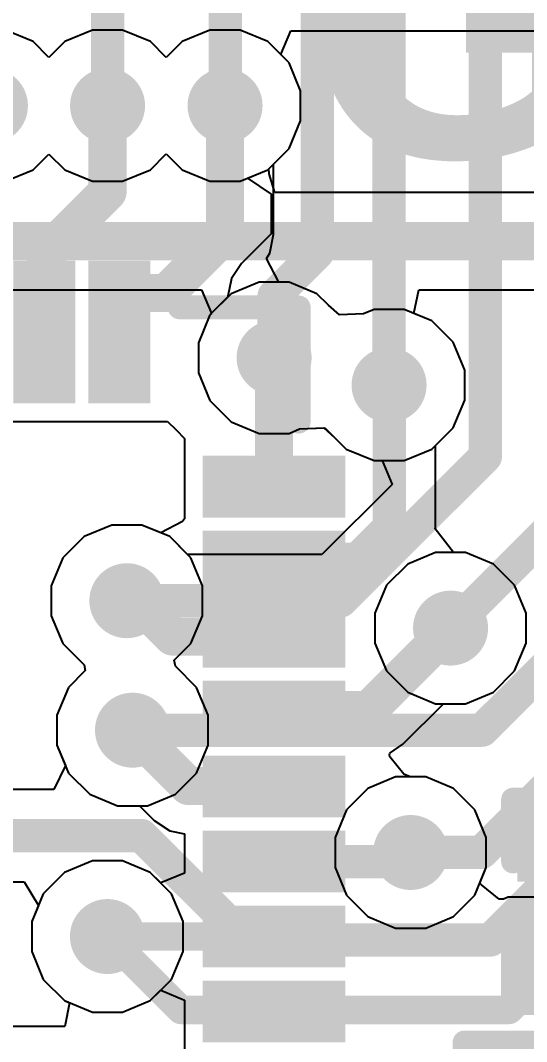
# Model space of a CAD drawing. Header units: inches. Extents: x 0 to 5429, y 0 to 5429.
# Drawn here: x 14.54 to 17.24, y 15.56 to 21.01 of the extents above; entities that cross this region are included whole.
import ezdxf

# ---------------------------------------------------------------- set-up
doc = ezdxf.new("R2010")
doc.units = ezdxf.units.IN
for name, color, linetype in [('Bottom Layer', 5, 'Continuous'), ('Ground', 16, 'Continuous'), ('Power', 76, 'Continuous'), ('Top Layer', 1, 'Continuous'), ('Top Overlay', 2, 'Continuous'), ('Top Paste', 8, 'Continuous'), ('Top Solder', 216, 'Continuous'), ('Via Holes', 16, 'Continuous')]:
    doc.layers.add(name, color=color, linetype=linetype)
doc.styles.add('Arial_Bold', font='', dxfattribs={"height": 0.2})
doc.styles.get('Arial_Bold').set_extended_font_data('Arial', bold=True)

# ---------------------------------------------------------------- blocks, each defined once
blk = doc.blocks.new('56_QFN__7_7__25')
at = {"layer": 'Top Layer'}
for points in [[(-3.75, 0.31), (-3.1, 0.31), (-3.1, 0.09), (-3.75, 0.09)], [(-3.75, -0.09), (-3.1, -0.09), (-3.1, -0.31), (-3.75, -0.31)], [(-3.75, -0.49), (-3.1, -0.49), (-3.1, -0.71), (-3.75, -0.71)], [(-3.75, -0.89), (-3.1, -0.89), (-3.1, -1.11), (-3.75, -1.11)], [(-3.75, -1.29), (-3.1, -1.29), (-3.1, -1.51), (-3.75, -1.51)], [(-3.75, -1.69), (-3.1, -1.69), (-3.1, -1.91), (-3.75, -1.91)], [(-3.75, -2.09), (-3.1, -2.09), (-3.1, -2.31), (-3.75, -2.31)], [(-3.75, -2.49), (-3.1, -2.49), (-3.1, -2.71), (-3.75, -2.71)], [(-2.49, -3.1), (-2.49, -3.75), (-2.71, -3.75), (-2.71, -3.1)], [(-2.09, -3.1), (-2.09, -3.75), (-2.31, -3.75), (-2.31, -3.1)]]:
    blk.add_hatch(color=1, dxfattribs=at).paths.add_polyline_path(points)
at = {"layer": 'Top Paste'}
for points in [[(-3.75, 0.31), (-3.1, 0.31), (-3.1, 0.09), (-3.75, 0.09)], [(-3.75, -0.09), (-3.1, -0.09), (-3.1, -0.31), (-3.75, -0.31)], [(-3.75, -0.49), (-3.1, -0.49), (-3.1, -0.71), (-3.75, -0.71)], [(-3.75, -0.89), (-3.1, -0.89), (-3.1, -1.11), (-3.75, -1.11)], [(-3.75, -1.29), (-3.1, -1.29), (-3.1, -1.51), (-3.75, -1.51)], [(-3.75, -1.69), (-3.1, -1.69), (-3.1, -1.91), (-3.75, -1.91)], [(-3.75, -2.09), (-3.1, -2.09), (-3.1, -2.31), (-3.75, -2.31)], [(-3.75, -2.49), (-3.1, -2.49), (-3.1, -2.71), (-3.75, -2.71)], [(-2.49, -3.1), (-2.49, -3.75), (-2.71, -3.75), (-2.71, -3.1)], [(-2.09, -3.1), (-2.09, -3.75), (-2.31, -3.75), (-2.31, -3.1)]]:
    blk.add_hatch(color=8, dxfattribs=at).paths.add_polyline_path(points)
at = {"layer": 'Top Solder'}
for points in [[(-3.805, 0.365), (-3.045, 0.365), (-3.045, 0.035), (-3.805, 0.035)], [(-3.805, -0.035), (-3.045, -0.035), (-3.045, -0.365), (-3.805, -0.365)], [(-3.805, -0.435), (-3.045, -0.435), (-3.045, -0.765), (-3.805, -0.765)], [(-3.805, -0.835), (-3.045, -0.835), (-3.045, -1.165), (-3.805, -1.165)], [(-3.805, -1.235), (-3.045, -1.235), (-3.045, -1.565), (-3.805, -1.565)], [(-3.805, -1.635), (-3.045, -1.635), (-3.045, -1.965), (-3.805, -1.965)], [(-3.805, -2.035), (-3.045, -2.035), (-3.045, -2.365), (-3.805, -2.365)], [(-3.805, -2.435), (-3.045, -2.435), (-3.045, -2.765), (-3.805, -2.765)], [(-2.435, -3.045), (-2.435, -3.805), (-2.765, -3.805), (-2.765, -3.045)], [(-2.035, -3.045), (-2.035, -3.805), (-2.365, -3.805), (-2.365, -3.045)]]:
    blk.add_hatch(color=216, dxfattribs=at).paths.add_polyline_path(points)
at = {"layer": 'Top Overlay', "const_width": 0.127}
for points in [[(-3.556, -2.9464), (-3.556, -3.556)], [(-2.921, -3.556), (-3.556, -3.556)]]:
    blk.add_lwpolyline(points, dxfattribs=at)
at = {"layer": 'Top Overlay', "const_width": 0.0635}
for points in [[(-3.5877, -2.9464, 1), (-3.5242, -2.9464, 1)], [(-3.5877, -3.556, 1), (-3.5242, -3.556, 1)], [(-3.5877, -3.556, 1), (-3.5242, -3.556, 1)], [(-2.9527, -3.556, 1), (-2.8893, -3.556, 1)]]:
    blk.add_lwpolyline(points, format="xyb", close=True, dxfattribs=at)
blk = doc.blocks.new('R___0201_40')
at = {"layer": 'Top Layer'}
for points in [[(-0.41, 0.185), (-0.14, 0.185), (-0.14, -0.185), (-0.41, -0.185)], [(0.14, 0.185), (0.41, 0.185), (0.41, -0.185), (0.14, -0.185)]]:
    blk.add_hatch(color=1, dxfattribs=at).paths.add_polyline_path(points)
at = {"layer": 'Top Paste'}
for points in [[(-0.41, 0.185), (-0.14, 0.185), (-0.14, -0.185), (-0.41, -0.185)], [(0.14, 0.185), (0.41, 0.185), (0.41, -0.185), (0.14, -0.185)]]:
    blk.add_hatch(color=8, dxfattribs=at).paths.add_polyline_path(points)
at = {"layer": 'Top Solder'}
for points in [[(-0.465, 0.24), (-0.085, 0.24), (-0.085, -0.24), (-0.465, -0.24)], [(0.085, 0.24), (0.465, 0.24), (0.465, -0.24), (0.085, -0.24)]]:
    blk.add_hatch(color=216, dxfattribs=at).paths.add_polyline_path(points)
at = {"layer": 'Top Overlay', "const_width": 0.127}
for points in [[(-0.4826, 0.254), (0.4826, 0.254)], [(-0.4826, -0.254), (-0.4826, 0.254)], [(0.4826, -0.254), (0.4826, 0.254)], [(-0.4826, -0.254), (0.4826, -0.254)]]:
    blk.add_lwpolyline(points, dxfattribs=at)
at = {"layer": 'Top Overlay', "const_width": 0.0635}
for points in [[(-0.5143, 0.254, 1), (-0.4508, 0.254, 1)], [(-0.5143, 0.254, 1), (-0.4508, 0.254, 1)], [(0.4508, 0.254, 1), (0.5143, 0.254, 1)], [(0.4508, 0.254, 1), (0.5143, 0.254, 1)], [(-0.5143, -0.254, 1), (-0.4508, -0.254, 1)], [(-0.5143, -0.254, 1), (-0.4508, -0.254, 1)], [(0.4508, -0.254, 1), (0.5143, -0.254, 1)], [(0.4508, -0.254, 1), (0.5143, -0.254, 1)]]:
    blk.add_lwpolyline(points, format="xyb", close=True, dxfattribs=at)
blk = doc.blocks.new('CAP_0201_71')
at = {"layer": 'Top Layer'}
for points in [[(-0.45, 0.15), (-0.15, 0.15), (-0.15, -0.15), (-0.45, -0.15)], [(0.15, 0.15), (0.45, 0.15), (0.45, -0.15), (0.15, -0.15)]]:
    blk.add_hatch(color=1, dxfattribs=at).paths.add_polyline_path(points)
at = {"layer": 'Top Paste'}
for points in [[(-0.45, 0.15), (-0.15, 0.15), (-0.15, -0.15), (-0.45, -0.15)], [(0.15, 0.15), (0.45, 0.15), (0.45, -0.15), (0.15, -0.15)]]:
    blk.add_hatch(color=8, dxfattribs=at).paths.add_polyline_path(points)
at = {"layer": 'Top Solder'}
for points in [[(-0.505, 0.205), (-0.095, 0.205), (-0.095, -0.205), (-0.505, -0.205)], [(0.095, 0.205), (0.505, 0.205), (0.505, -0.205), (0.095, -0.205)]]:
    blk.add_hatch(color=216, dxfattribs=at).paths.add_polyline_path(points)
at = {"layer": 'Top Overlay', "const_width": 0.127}
for points in [[(-0.5334, -0.2286), (-0.5334, 0.2286)], [(-0.2032, 0.2286), (-0.5334, 0.2286)], [(0.5334, 0.2286), (0.2032, 0.2286)], [(0.5334, -0.2286), (0.5334, 0.2286)], [(-0.2032, -0.2286), (-0.5334, -0.2286)], [(0.5334, -0.2286), (0.2032, -0.2286)]]:
    blk.add_lwpolyline(points, dxfattribs=at)
at = {"layer": 'Top Overlay', "const_width": 0.0635}
for points in [[(-0.5651, 0.2286, 1), (-0.5016, 0.2286, 1)], [(-0.5651, 0.2286, 1), (-0.5016, 0.2286, 1)], [(-0.2349, 0.2286, 1), (-0.1714, 0.2286, 1)], [(0.1714, 0.2286, 1), (0.2349, 0.2286, 1)], [(0.5016, 0.2286, 1), (0.5651, 0.2286, 1)], [(0.5016, 0.2286, 1), (0.5651, 0.2286, 1)], [(-0.5651, -0.2286, 1), (-0.5016, -0.2286, 1)], [(-0.5651, -0.2286, 1), (-0.5016, -0.2286, 1)], [(-0.2349, -0.2286, 1), (-0.1714, -0.2286, 1)], [(0.1714, -0.2286, 1), (0.2349, -0.2286, 1)], [(0.5016, -0.2286, 1), (0.5651, -0.2286, 1)], [(0.5016, -0.2286, 1), (0.5651, -0.2286, 1)]]:
    blk.add_lwpolyline(points, format="xyb", close=True, dxfattribs=at)

msp = doc.modelspace()

# ---------------------------------------------------------------- hatches: boundary and pattern name
at = {"layer": 'Bottom Layer'}
h = msp.add_hatch(color=5, dxfattribs=at)
edge = h.paths.add_edge_path()
edge.add_arc((14.3839, 20.5507), 0.2, 0, 360)
h = msp.add_hatch(color=5, dxfattribs=at)
edge = h.paths.add_edge_path()
edge.add_arc((15.0084, 20.5507), 0.2, 0, 360)
h = msp.add_hatch(color=5, dxfattribs=at)
edge = h.paths.add_edge_path()
edge.add_arc((15.6348, 20.5507), 0.2, 0, 360)
h = msp.add_hatch(color=5, dxfattribs=at)
edge = h.paths.add_edge_path()
edge.add_arc((15.8964, 19.2064), 0.2, 0, 360)
h = msp.add_hatch(color=5, dxfattribs=at)
edge = h.paths.add_edge_path()
edge.add_arc((16.5094, 19.0607), 0.2, 0, 360)
h = msp.add_hatch(color=5, dxfattribs=at)
edge = h.paths.add_edge_path()
edge.add_arc((15.1113, 17.9104), 0.2, 0, 360)
h = msp.add_hatch(color=5, dxfattribs=at)
edge = h.paths.add_edge_path()
edge.add_arc((16.8372, 17.7642), 0.2, 0, 360)
h = msp.add_hatch(color=5, dxfattribs=at)
edge = h.paths.add_edge_path()
edge.add_arc((15.1415, 17.2197), 0.2, 0, 360)
h = msp.add_hatch(color=5, dxfattribs=at)
edge = h.paths.add_edge_path()
edge.add_arc((16.6245, 16.5673), 0.2, 0, 360)
h = msp.add_hatch(color=5, dxfattribs=at)
edge = h.paths.add_edge_path()
edge.add_arc((15.0077, 16.119), 0.2, 0, 360)
at = {"layer": 'Ground'}
h = msp.add_hatch(color=16, dxfattribs=at)
edge = h.paths.add_edge_path()
edge.add_arc((14.3839, 20.5507), 0.2, 0, 360)
h = msp.add_hatch(color=16, dxfattribs=at)
edge = h.paths.add_edge_path()
edge.add_arc((15.0084, 20.5507), 0.2, 0, 360)
h = msp.add_hatch(color=16, dxfattribs=at)
edge = h.paths.add_edge_path()
edge.add_arc((15.6348, 20.5507), 0.2, 0, 360)
h = msp.add_hatch(color=16, dxfattribs=at)
edge = h.paths.add_edge_path()
edge.add_arc((15.8964, 19.2064), 0.2, 0, 360)
h = msp.add_hatch(color=16, dxfattribs=at)
edge = h.paths.add_edge_path()
edge.add_arc((16.5094, 19.0607), 0.2, 0, 360)
h = msp.add_hatch(color=16, dxfattribs=at)
edge = h.paths.add_edge_path()
edge.add_arc((15.1113, 17.9104), 0.2, 0, 360)
h = msp.add_hatch(color=16, dxfattribs=at)
edge = h.paths.add_edge_path()
edge.add_arc((16.8372, 17.7642), 0.2, 0, 360)
h = msp.add_hatch(color=16, dxfattribs=at)
edge = h.paths.add_edge_path()
edge.add_arc((15.1415, 17.2197), 0.2, 0, 360)
h = msp.add_hatch(color=16, dxfattribs=at)
edge = h.paths.add_edge_path()
edge.add_arc((16.6245, 16.5673), 0.2, 0, 360)
h = msp.add_hatch(color=16, dxfattribs=at)
edge = h.paths.add_edge_path()
edge.add_arc((15.0077, 16.119), 0.2, 0, 360)
at = {"layer": 'Power'}
h = msp.add_hatch(color=76, dxfattribs=at)
edge = h.paths.add_edge_path()
edge.add_arc((14.3839, 20.5507), 0.2, 0, 360)
h = msp.add_hatch(color=76, dxfattribs=at)
edge = h.paths.add_edge_path()
edge.add_arc((15.0084, 20.5507), 0.2, 0, 360)
h = msp.add_hatch(color=76, dxfattribs=at)
edge = h.paths.add_edge_path()
edge.add_arc((15.6348, 20.5507), 0.2, 0, 360)
h = msp.add_hatch(color=76, dxfattribs=at)
edge = h.paths.add_edge_path()
edge.add_arc((15.8964, 19.2064), 0.2, 0, 360)
h = msp.add_hatch(color=76, dxfattribs=at)
edge = h.paths.add_edge_path()
edge.add_arc((16.5094, 19.0607), 0.2, 0, 360)
h = msp.add_hatch(color=76, dxfattribs=at)
edge = h.paths.add_edge_path()
edge.add_arc((15.1113, 17.9104), 0.2, 0, 360)
h = msp.add_hatch(color=76, dxfattribs=at)
edge = h.paths.add_edge_path()
edge.add_arc((16.8372, 17.7642), 0.2, 0, 360)
h = msp.add_hatch(color=76, dxfattribs=at)
edge = h.paths.add_edge_path()
edge.add_arc((15.1415, 17.2197), 0.2, 0, 360)
h = msp.add_hatch(color=76, dxfattribs=at)
edge = h.paths.add_edge_path()
edge.add_arc((16.6245, 16.5673), 0.2, 0, 360)
h = msp.add_hatch(color=76, dxfattribs=at)
edge = h.paths.add_edge_path()
edge.add_arc((15.0077, 16.119), 0.2, 0, 360)
at = {"layer": 'Top Layer'}
h = msp.add_hatch(color=1, dxfattribs=at)
edge = h.paths.add_edge_path()
edge.add_arc((14.3839, 20.5507), 0.2, 0, 360)
h = msp.add_hatch(color=1, dxfattribs=at)
edge = h.paths.add_edge_path()
edge.add_arc((15.0084, 20.5507), 0.2, 0, 360)
h = msp.add_hatch(color=1, dxfattribs=at)
edge = h.paths.add_edge_path()
edge.add_arc((15.6348, 20.5507), 0.2, 0, 360)
h = msp.add_hatch(color=1, dxfattribs=at)
edge = h.paths.add_edge_path()
edge.add_arc((15.8964, 19.2064), 0.2, 0, 360)
h = msp.add_hatch(color=1, dxfattribs=at)
edge = h.paths.add_edge_path()
edge.add_arc((16.5094, 19.0607), 0.2, 0, 360)
h = msp.add_hatch(color=1, dxfattribs=at)
edge = h.paths.add_edge_path()
edge.add_arc((15.1113, 17.9104), 0.2, 0, 360)
h = msp.add_hatch(color=1, dxfattribs=at)
edge = h.paths.add_edge_path()
edge.add_arc((16.8372, 17.7642), 0.2, 0, 360)
h = msp.add_hatch(color=1, dxfattribs=at)
edge = h.paths.add_edge_path()
edge.add_arc((15.1415, 17.2197), 0.2, 0, 360)
h = msp.add_hatch(color=1, dxfattribs=at)
edge = h.paths.add_edge_path()
edge.add_arc((16.6245, 16.5673), 0.2, 0, 360)
h = msp.add_hatch(color=1, dxfattribs=at)
edge = h.paths.add_edge_path()
edge.add_arc((15.0077, 16.119), 0.2, 0, 360)
msp.add_hatch(color=1, dxfattribs=at).paths.add_polyline_path([(17.145, 15.6999), (19.6432, 15.6999), (19.6432, 16.164), (17.145, 16.164)])
at = {"layer": 'Via Holes'}
h = msp.add_hatch(color=7, dxfattribs=at)
edge = h.paths.add_edge_path()
edge.add_arc((15.0084, 20.5507), 0.1, 0, 360)
h = msp.add_hatch(color=7, dxfattribs=at)
edge = h.paths.add_edge_path()
edge.add_arc((15.6348, 20.5507), 0.1, 0, 360)
h = msp.add_hatch(color=7, dxfattribs=at)
edge = h.paths.add_edge_path()
edge.add_arc((15.8964, 19.2064), 0.1, 0, 360)
h = msp.add_hatch(color=7, dxfattribs=at)
edge = h.paths.add_edge_path()
edge.add_arc((16.5094, 19.0607), 0.1, 0, 360)
h = msp.add_hatch(color=7, dxfattribs=at)
edge = h.paths.add_edge_path()
edge.add_arc((15.1113, 17.9104), 0.1, 0, 360)
h = msp.add_hatch(color=7, dxfattribs=at)
edge = h.paths.add_edge_path()
edge.add_arc((16.8372, 17.7642), 0.1, 0, 360)
h = msp.add_hatch(color=7, dxfattribs=at)
edge = h.paths.add_edge_path()
edge.add_arc((15.1415, 17.2197), 0.1, 0, 360)
h = msp.add_hatch(color=7, dxfattribs=at)
edge = h.paths.add_edge_path()
edge.add_arc((16.6245, 16.5673), 0.1, 0, 360)
h = msp.add_hatch(color=7, dxfattribs=at)
edge = h.paths.add_edge_path()
edge.add_arc((15.0077, 16.119), 0.1, 0, 360)

# ---------------------------------------------------------------- linework, layer by layer
at = {"layer": 'Bottom Layer'}
for p, q in [((14.6123, 20.2089), (14.6961, 20.2928)), ((14.6961, 20.2928), (14.78, 20.2089)), ((15.2368, 20.2089), (15.3216, 20.2938)), ((15.3216, 20.2938), (15.4064, 20.2089)), ((14.4641, 20.1475), (14.6123, 20.2089)), ((14.78, 20.2089), (14.9282, 20.1475)), ((15.0886, 20.1475), (15.2368, 20.2089)), ((15.4064, 20.2089), (15.5546, 20.1475)), ((15.715, 20.1475), (15.7539, 20.1636)), ((15.7539, 20.1636), (15.8809, 20.0788)), ((14.9282, 20.1475), (15.0886, 20.1475)), ((15.5546, 20.1475), (15.715, 20.1475)), ((15.8809, 20.0788), (15.8809, 19.868)), ((15.8809, 19.868), (15.7224, 19.7095)), ((15.7224, 19.7095), (15.6691, 19.6297)), ((15.6691, 19.6297), (15.6504, 19.5355)), ((15.6504, 19.5306), (15.5546, 19.4348)), ((15.6504, 19.5355), (15.6504, 19.5306)), ((15.5546, 19.4348), (15.4932, 19.2866)), ((15.4932, 19.2866), (15.4932, 19.1262)), ((15.4932, 19.1262), (15.5546, 18.978)), ((15.5546, 18.978), (15.668, 18.8646)), ((15.668, 18.8646), (15.8162, 18.8032)), ((15.8162, 18.8032), (15.9766, 18.8032)), ((15.9766, 18.8032), (16.0326, 18.8264)), ((16.0326, 18.8264), (16.1613, 18.8321)), ((16.1613, 18.8321), (16.2199, 18.78)), ((16.2199, 18.78), (16.281, 18.7189)), ((16.281, 18.7189), (16.4292, 18.6575)), ((16.4292, 18.6575), (16.4727, 18.6575)), ((16.4727, 18.6575), (16.5253, 18.5305)), ((16.5253, 18.5305), (16.1512, 18.1564)), ((15.0311, 18.3136), (14.8829, 18.2522)), ((15.1915, 18.3136), (15.0311, 18.3136)), ((15.3397, 18.2522), (15.1915, 18.3136)), ((14.8829, 18.2522), (14.7695, 18.1388)), ((15.4355, 18.1564), (15.3397, 18.2522)), ((16.1512, 18.1564), (15.4355, 18.1564)), ((14.7695, 18.1388), (14.7081, 17.9906)), ((14.7081, 17.9906), (14.7081, 17.8302)), ((14.7081, 17.8302), (14.7695, 17.682)), ((14.7695, 17.682), (14.8829, 17.5686)), ((14.8829, 17.5686), (14.8891, 17.5375)), ((14.8891, 17.5375), (14.7997, 17.4481)), ((14.7997, 17.4481), (14.7383, 17.2999)), ((14.7383, 17.2999), (14.7383, 17.1395)), ((14.7383, 17.1395), (14.7834, 17.0305)), ((14.7834, 17.0305), (14.7215, 16.9035)), ((14.7215, 16.9035), (14.2763, 16.9035)), ((14.1744, 16.4115), (14.564, 16.4115)), ((14.564, 16.4115), (14.6399, 16.2845)), ((14.6399, 16.2845), (14.6045, 16.1992)), ((14.6045, 16.1992), (14.6045, 16.0388)), ((14.6045, 16.0388), (14.6659, 15.8906)), ((14.6659, 15.8906), (14.7793, 15.7772)), ((14.7793, 15.7772), (14.806, 15.7661)), ((14.806, 15.7661), (14.7808, 15.6391)), ((14.7808, 15.6391), (14.3019, 15.6391))]:
    msp.add_line(p, q, dxfattribs=at)
for points, const_width in [([(17.0226, 18.6799), (17.0226, 25.1675)], 0.1778), ([(16.5094, 19.0607), (16.5094, 25.0764)], 0.1778), ([(16.1269, 19.7661), (16.1269, 23.5912)], 0.1778), ([(15.0084, 20.5507), (15.0084, 23.2405)], 0.1778), ([(15.637, 20.5529), (15.637, 23.2504)], 0.1778), ([(15.6348, 20.5507), (15.637, 20.5529)], 0.1778), ([(15.8964, 19.5355), (16.1269, 19.7661)], 0.1778), ([(15.8964, 19.2064), (15.8964, 19.5355)], 0.1778), ([(16.2531, 17.9104), (17.0226, 18.6799)], 0.1778), ([(16.8372, 17.7642), (17.435, 18.362)], 0.1778), ([(17.0051, 17.2197), (17.8356, 18.0502)], 0.1778), ([(15.1113, 17.9104), (16.2531, 17.9104)], 0.1778), ([(17.0011, 16.5673), (18.2455, 17.8116)], 0.1778), ([(17.0495, 16.1006), (18.6414, 17.6924)], 0.1778), ([(17.1486, 15.7277), (19.0025, 17.5816)], 0.1524), ([(15.1415, 17.2197), (17.0051, 17.2197)], 0.1778), ([(14.1744, 16.6575), (15.1892, 16.6575)], 0.1778), ([(15.1892, 16.6575), (15.7461, 16.1006)], 0.1778), ([(16.6245, 16.5673), (17.0011, 16.5673)], 0.1778), ([(15.0077, 16.119), (15.3991, 15.7277)], 0.1524), ([(15.7461, 16.1006), (17.0495, 16.1006)], 0.1778), ([(15.3991, 15.7277), (17.1486, 15.7277)], 0.1524)]:
    msp.add_lwpolyline(points, dxfattribs=dict(at, const_width=const_width))
for points, const_width in [([(14.9639, 20.5507, 1), (15.0528, 20.5507, 1)], 0.0889), ([(15.5904, 20.5507, 1), (15.6793, 20.5507, 1)], 0.0889), ([(15.5925, 20.5529, 1), (15.6814, 20.5529, 1)], 0.0889), ([(15.5925, 20.5529, 1), (15.6814, 20.5529, 1)], 0.0889), ([(16.0825, 19.7661, 1), (16.1714, 19.7661, 1)], 0.0889), ([(16.0825, 19.7661, 1), (16.1714, 19.7661, 1)], 0.0889), ([(15.8519, 19.5355, 1), (15.9408, 19.5355, 1)], 0.0889), ([(15.8519, 19.5355, 1), (15.9408, 19.5355, 1)], 0.0889), ([(15.8519, 19.2064, 1), (15.9408, 19.2064, 1)], 0.0889), ([(16.4649, 19.0607, 1), (16.5538, 19.0607, 1)], 0.0889), ([(16.9781, 18.6799, 1), (17.067, 18.6799, 1)], 0.0889), ([(16.9781, 18.6799, 1), (17.067, 18.6799, 1)], 0.0889), ([(15.0669, 17.9104, 1), (15.1558, 17.9104, 1)], 0.0889), ([(16.2086, 17.9104, 1), (16.2975, 17.9104, 1)], 0.0889), ([(16.2086, 17.9104, 1), (16.2975, 17.9104, 1)], 0.0889), ([(16.7928, 17.7642, 1), (16.8817, 17.7642, 1)], 0.0889), ([(15.097, 17.2197, 1), (15.1859, 17.2197, 1)], 0.0889), ([(16.9606, 17.2197, 1), (17.0495, 17.2197, 1)], 0.0889), ([(16.9606, 17.2197, 1), (17.0495, 17.2197, 1)], 0.0889), ([(15.1448, 16.6575, 1), (15.2337, 16.6575, 1)], 0.0889), ([(15.1448, 16.6575, 1), (15.2337, 16.6575, 1)], 0.0889), ([(16.58, 16.5673, 1), (16.6689, 16.5673, 1)], 0.0889), ([(16.9567, 16.5673, 1), (17.0456, 16.5673, 1)], 0.0889), ([(16.9567, 16.5673, 1), (17.0456, 16.5673, 1)], 0.0889), ([(14.9696, 16.119, 1), (15.0458, 16.119, 1)], 0.0762), ([(15.7017, 16.1006, 1), (15.7906, 16.1006, 1)], 0.0889), ([(15.7017, 16.1006, 1), (15.7906, 16.1006, 1)], 0.0889), ([(17.0051, 16.1006, 1), (17.094, 16.1006, 1)], 0.0889), ([(17.0051, 16.1006, 1), (17.094, 16.1006, 1)], 0.0889), ([(15.361, 15.7277, 1), (15.4372, 15.7277, 1)], 0.0762), ([(15.361, 15.7277, 1), (15.4372, 15.7277, 1)], 0.0762), ([(17.1105, 15.7277, 1), (17.1867, 15.7277, 1)], 0.0762), ([(17.1105, 15.7277, 1), (17.1867, 15.7277, 1)], 0.0762)]:
    msp.add_lwpolyline(points, format="xyb", close=True, dxfattribs=dict(at, const_width=const_width))
at = {"layer": 'Ground'}
for p, q in [((14.6123, 20.8926), (14.4641, 20.9539)), ((14.9282, 20.9539), (14.78, 20.8926)), ((15.0886, 20.9539), (14.9282, 20.9539)), ((15.2368, 20.8926), (15.0886, 20.9539)), ((15.5546, 20.9539), (15.4064, 20.8926)), ((15.715, 20.9539), (15.5546, 20.9539)), ((15.8632, 20.8926), (15.715, 20.9539)), ((14.6961, 20.8087), (14.6123, 20.8926)), ((14.78, 20.8926), (14.6961, 20.8087)), ((15.3216, 20.8077), (15.2368, 20.8926)), ((15.4064, 20.8926), (15.3216, 20.8077)), ((15.9767, 20.7791), (15.8632, 20.8926)), ((16.038, 20.6309), (15.9767, 20.7791)), ((16.038, 20.4705), (16.038, 20.6309)), ((15.9767, 20.3223), (16.038, 20.4705)), ((15.8632, 20.2089), (15.9767, 20.3223)), ((14.6123, 20.2089), (14.6961, 20.2928)), ((14.6961, 20.2928), (14.78, 20.2089)), ((15.2368, 20.2089), (15.3216, 20.2938)), ((15.3216, 20.2938), (15.4064, 20.2089)), ((14.4641, 20.1475), (14.6123, 20.2089)), ((14.78, 20.2089), (14.9282, 20.1475)), ((15.0886, 20.1475), (15.2368, 20.2089)), ((15.4064, 20.2089), (15.5546, 20.1475)), ((15.715, 20.1475), (15.8632, 20.2089)), ((14.9282, 20.1475), (15.0886, 20.1475)), ((15.5546, 20.1475), (15.715, 20.1475)), ((15.8162, 19.6096), (15.668, 19.5482)), ((15.9766, 19.6096), (15.8162, 19.6096)), ((16.1248, 19.5482), (15.9766, 19.6096)), ((15.668, 19.5482), (15.5546, 19.4348)), ((16.1859, 19.4871), (16.1248, 19.5482)), ((16.2444, 19.4351), (16.1859, 19.4871)), ((16.4292, 19.4639), (16.3732, 19.4408)), ((16.5896, 19.4639), (16.4292, 19.4639)), ((16.7378, 19.4026), (16.5896, 19.4639)), ((15.5546, 19.4348), (15.4932, 19.2866)), ((16.3732, 19.4408), (16.2444, 19.4351)), ((16.8512, 19.2891), (16.7378, 19.4026)), ((15.4932, 19.2866), (15.4932, 19.1262)), ((16.9126, 19.1409), (16.8512, 19.2891)), ((15.4932, 19.1262), (15.5546, 18.978)), ((16.9126, 18.9805), (16.9126, 19.1409)), ((15.5546, 18.978), (15.668, 18.8646)), ((16.8512, 18.8324), (16.9126, 18.9805)), ((15.668, 18.8646), (15.8162, 18.8032)), ((15.8162, 18.8032), (15.9766, 18.8032)), ((15.9766, 18.8032), (16.0326, 18.8264)), ((16.0326, 18.8264), (16.1676, 18.8323)), ((16.1676, 18.8323), (16.281, 18.7189)), ((16.7378, 18.7189), (16.8512, 18.8324)), ((16.281, 18.7189), (16.4292, 18.6575)), ((16.5896, 18.6575), (16.7378, 18.7189)), ((16.4292, 18.6575), (16.5896, 18.6575)), ((15.0311, 18.3136), (14.8829, 18.2522)), ((15.1915, 18.3136), (15.0311, 18.3136)), ((15.3397, 18.2522), (15.1915, 18.3136)), ((14.8829, 18.2522), (14.7695, 18.1388)), ((15.4531, 18.1388), (15.3397, 18.2522)), ((16.757, 18.1674), (16.6088, 18.106)), ((16.9174, 18.1674), (16.757, 18.1674)), ((17.0656, 18.106), (16.9174, 18.1674)), ((14.7695, 18.1388), (14.7081, 17.9906)), ((15.5145, 17.9906), (15.4531, 18.1388)), ((16.6088, 18.106), (16.4954, 17.9926)), ((17.179, 17.9926), (17.0656, 18.106)), ((14.7081, 17.9906), (14.7081, 17.8302)), ((15.5145, 17.8302), (15.5145, 17.9906)), ((16.4954, 17.9926), (16.434, 17.8444)), ((17.2404, 17.8444), (17.179, 17.9926)), ((14.7081, 17.8302), (14.7695, 17.682)), ((15.4531, 17.682), (15.5145, 17.8302)), ((16.434, 17.8444), (16.434, 17.684)), ((17.2404, 17.684), (17.2404, 17.8444)), ((14.7695, 17.682), (14.8829, 17.5686)), ((15.3637, 17.5926), (15.4531, 17.682)), ((16.434, 17.684), (16.4954, 17.5358)), ((17.179, 17.5358), (17.2404, 17.684)), ((14.8829, 17.5686), (14.8891, 17.5375)), ((15.3699, 17.5615), (15.3637, 17.5926)), ((15.4833, 17.4481), (15.3699, 17.5615)), ((14.8891, 17.5375), (14.7997, 17.4481)), ((16.4954, 17.5358), (16.6088, 17.4224)), ((17.0656, 17.4224), (17.179, 17.5358)), ((14.7997, 17.4481), (14.7383, 17.2999)), ((15.5447, 17.2999), (15.4833, 17.4481)), ((16.6088, 17.4224), (16.757, 17.361)), ((16.9174, 17.361), (17.0656, 17.4224)), ((16.757, 17.361), (16.9174, 17.361)), ((14.7383, 17.2999), (14.7383, 17.1395)), ((15.5447, 17.1395), (15.5447, 17.2999)), ((14.7383, 17.1395), (14.7997, 16.9913)), ((15.4833, 16.9913), (15.5447, 17.1395)), ((14.7997, 16.9913), (14.9131, 16.8779)), ((15.3699, 16.8779), (15.4833, 16.9913)), ((16.5443, 16.9705), (16.3961, 16.9091)), ((16.7047, 16.9705), (16.5443, 16.9705)), ((16.8529, 16.9091), (16.7047, 16.9705)), ((16.3961, 16.9091), (16.2827, 16.7957)), ((16.9663, 16.7957), (16.8529, 16.9091)), ((14.9131, 16.8779), (15.0613, 16.8165)), ((15.2217, 16.8165), (15.3699, 16.8779)), ((15.0613, 16.8165), (15.2217, 16.8165)), ((16.2827, 16.7957), (16.2213, 16.6475)), ((17.0277, 16.6475), (16.9663, 16.7957)), ((16.2213, 16.6475), (16.2213, 16.4871)), ((17.0277, 16.4871), (17.0277, 16.6475)), ((14.9275, 16.5222), (14.7793, 16.4608)), ((15.0879, 16.5222), (14.9275, 16.5222)), ((15.2361, 16.4608), (15.0879, 16.5222)), ((14.7793, 16.4608), (14.6659, 16.3474)), ((15.3496, 16.3474), (15.2361, 16.4608)), ((16.2213, 16.4871), (16.2827, 16.3389)), ((16.9663, 16.3389), (17.0277, 16.4871)), ((14.6659, 16.3474), (14.6045, 16.1992)), ((15.4109, 16.1992), (15.3496, 16.3474)), ((16.2827, 16.3389), (16.3961, 16.2255)), ((16.8529, 16.2255), (16.9663, 16.3389)), ((14.6045, 16.1992), (14.6045, 16.0388)), ((15.4109, 16.0388), (15.4109, 16.1992)), ((16.3961, 16.2255), (16.5443, 16.1641)), ((16.7047, 16.1641), (16.8529, 16.2255)), ((16.5443, 16.1641), (16.7047, 16.1641)), ((14.6045, 16.0388), (14.6659, 15.8906)), ((15.3496, 15.8906), (15.4109, 16.0388)), ((14.6659, 15.8906), (14.7793, 15.7772)), ((15.2361, 15.7772), (15.3496, 15.8906)), ((14.7793, 15.7772), (14.9275, 15.7158)), ((15.0879, 15.7158), (15.2361, 15.7772)), ((14.9275, 15.7158), (15.0879, 15.7158))]:
    msp.add_line(p, q, dxfattribs=at)
at = {"layer": 'Power'}
for p, q in [((14.6123, 20.8926), (14.4641, 20.9539)), ((14.9282, 20.9539), (14.78, 20.8926)), ((15.0886, 20.9539), (14.9282, 20.9539)), ((15.2368, 20.8926), (15.0886, 20.9539)), ((15.5546, 20.9539), (15.4064, 20.8926)), ((15.715, 20.9539), (15.5546, 20.9539)), ((15.8632, 20.8926), (15.715, 20.9539)), ((14.6961, 20.8087), (14.6123, 20.8926)), ((14.78, 20.8926), (14.6961, 20.8087)), ((15.3216, 20.8077), (15.2368, 20.8926)), ((15.4064, 20.8926), (15.3216, 20.8077)), ((15.9767, 20.7791), (15.8632, 20.8926)), ((16.038, 20.6309), (15.9767, 20.7791)), ((16.038, 20.4705), (16.038, 20.6309)), ((15.9767, 20.3223), (16.038, 20.4705)), ((15.8684, 20.2141), (15.9767, 20.3223)), ((15.8699, 20.1873), (15.8684, 20.2141)), ((15.901, 20.0871), (15.8699, 20.1873)), ((22.2597, 20.0871), (15.901, 20.0871)), ((12.2692, 19.5691), (15.5093, 19.5691)), ((15.5093, 19.5691), (15.5619, 19.4421)), ((16.6422, 19.4421), (16.6675, 19.5691)), ((16.6675, 19.5691), (22.1524, 19.5691)), ((15.5546, 19.4348), (15.4932, 19.2866)), ((15.5619, 19.4421), (15.5546, 19.4348)), ((16.7378, 19.4026), (16.6422, 19.4421)), ((16.8512, 19.2891), (16.7378, 19.4026)), ((15.4932, 19.2866), (15.4932, 19.1262)), ((16.9126, 19.1409), (16.8512, 19.2891)), ((15.4932, 19.1262), (15.5546, 18.978)), ((16.9126, 18.9805), (16.9126, 19.1409)), ((15.5546, 18.978), (15.668, 18.8646)), ((16.8512, 18.8324), (16.9126, 18.9805)), ((15.668, 18.8646), (15.8162, 18.8032)), ((15.8162, 18.8032), (15.9766, 18.8032)), ((15.9766, 18.8032), (16.0326, 18.8264)), ((16.0326, 18.8264), (16.1613, 18.8321)), ((16.1613, 18.8321), (16.2199, 18.78)), ((16.7378, 18.7189), (16.8512, 18.8324)), ((16.2199, 18.78), (16.281, 18.7189)), ((16.281, 18.7189), (16.4292, 18.6575)), ((16.5896, 18.6575), (16.7378, 18.7189)), ((16.4292, 18.6575), (16.5896, 18.6575)), ((15.0311, 18.3136), (14.8829, 18.2522)), ((15.1915, 18.3136), (15.0311, 18.3136)), ((15.3397, 18.2522), (15.1915, 18.3136)), ((14.8829, 18.2522), (14.7695, 18.1388)), ((15.4531, 18.1388), (15.3397, 18.2522)), ((16.757, 18.1674), (16.6088, 18.106)), ((16.9174, 18.1674), (16.757, 18.1674)), ((17.0656, 18.106), (16.9174, 18.1674)), ((14.7695, 18.1388), (14.7081, 17.9906)), ((15.5145, 17.9906), (15.4531, 18.1388)), ((16.6088, 18.106), (16.4954, 17.9926)), ((17.179, 17.9926), (17.0656, 18.106)), ((14.7081, 17.9906), (14.7081, 17.8302)), ((15.5145, 17.8302), (15.5145, 17.9906)), ((16.4954, 17.9926), (16.434, 17.8444)), ((17.2404, 17.8444), (17.179, 17.9926)), ((14.7081, 17.8302), (14.7695, 17.682)), ((15.4531, 17.682), (15.5145, 17.8302)), ((16.434, 17.8444), (16.434, 17.684)), ((17.2404, 17.684), (17.2404, 17.8444)), ((14.7695, 17.682), (14.8829, 17.5686)), ((15.3637, 17.5926), (15.4531, 17.682)), ((16.434, 17.684), (16.4954, 17.5358)), ((17.179, 17.5358), (17.2404, 17.684)), ((14.8829, 17.5686), (14.8891, 17.5375)), ((15.3699, 17.5615), (15.3637, 17.5926)), ((15.4833, 17.4481), (15.3699, 17.5615)), ((14.8891, 17.5375), (14.7997, 17.4481)), ((16.4954, 17.5358), (16.6088, 17.4224)), ((17.0656, 17.4224), (17.179, 17.5358)), ((14.7997, 17.4481), (14.7383, 17.2999)), ((15.5447, 17.2999), (15.4833, 17.4481)), ((16.6088, 17.4224), (16.757, 17.361)), ((16.9174, 17.361), (17.0656, 17.4224)), ((16.757, 17.361), (16.9174, 17.361)), ((14.7383, 17.2999), (14.7383, 17.1395)), ((15.5447, 17.1395), (15.5447, 17.2999)), ((14.7383, 17.1395), (14.7997, 16.9913)), ((15.4833, 16.9913), (15.5447, 17.1395)), ((14.7997, 16.9913), (14.9131, 16.8779)), ((15.3699, 16.8779), (15.4833, 16.9913)), ((16.5443, 16.9705), (16.3961, 16.9091)), ((16.7047, 16.9705), (16.5443, 16.9705)), ((16.8529, 16.9091), (16.7047, 16.9705)), ((16.3961, 16.9091), (16.2827, 16.7957)), ((16.9663, 16.7957), (16.8529, 16.9091)), ((14.9131, 16.8779), (15.0613, 16.8165)), ((15.2217, 16.8165), (15.3699, 16.8779)), ((15.0613, 16.8165), (15.2217, 16.8165)), ((16.2827, 16.7957), (16.2213, 16.6475)), ((17.0277, 16.6475), (16.9663, 16.7957)), ((16.2213, 16.6475), (16.2213, 16.4871)), ((17.0277, 16.4871), (17.0277, 16.6475)), ((14.9275, 16.5222), (14.7793, 16.4608)), ((15.0879, 16.5222), (14.9275, 16.5222)), ((15.2361, 16.4608), (15.0879, 16.5222)), ((14.7793, 16.4608), (14.6659, 16.3474)), ((15.3496, 16.3474), (15.2361, 16.4608)), ((16.2213, 16.4871), (16.2827, 16.3389)), ((16.9663, 16.3389), (17.0277, 16.4871)), ((14.6659, 16.3474), (14.6045, 16.1992)), ((15.4109, 16.1992), (15.3496, 16.3474)), ((16.2827, 16.3389), (16.3961, 16.2255)), ((16.8529, 16.2255), (16.9663, 16.3389)), ((14.6045, 16.1992), (14.6045, 16.0388)), ((15.4109, 16.0388), (15.4109, 16.1992)), ((16.3961, 16.2255), (16.5443, 16.1641)), ((16.7047, 16.1641), (16.8529, 16.2255)), ((16.5443, 16.1641), (16.7047, 16.1641)), ((14.6045, 16.0388), (14.6659, 15.8906)), ((15.3496, 15.8906), (15.4109, 16.0388)), ((14.6659, 15.8906), (14.7793, 15.7772)), ((15.2361, 15.7772), (15.3496, 15.8906)), ((14.7793, 15.7772), (14.9275, 15.7158)), ((15.0879, 15.7158), (15.2361, 15.7772)), ((14.9275, 15.7158), (15.0879, 15.7158))]:
    msp.add_line(p, q, dxfattribs=at)
at = {"layer": 'Power', "const_width": 0.2032}
msp.add_lwpolyline([(12.162, 19.8281), (22.2597, 19.8281)], dxfattribs=at)
at = {"layer": 'Top Layer'}
for p, q in [((15.9323, 20.8235), (15.9849, 20.9505)), ((15.9849, 20.9505), (17.5361, 20.9505)), ((15.9767, 20.7791), (15.9323, 20.8235)), ((16.038, 20.6309), (15.9767, 20.7791)), ((16.038, 20.4705), (16.038, 20.6309)), ((15.9767, 20.3223), (16.038, 20.4705)), ((15.8938, 20.2395), (15.9767, 20.3223)), ((15.8938, 19.8642), (15.8938, 20.2395)), ((15.8741, 19.765), (15.8938, 19.8642)), ((15.8551, 19.7366), (15.8741, 19.765)), ((15.9223, 19.6096), (15.8551, 19.7366)), ((15.9766, 19.6096), (15.9223, 19.6096)), ((16.1248, 19.5482), (15.9766, 19.6096)), ((16.1859, 19.4871), (16.1248, 19.5482)), ((16.2444, 19.4351), (16.1859, 19.4871)), ((16.4292, 19.4639), (16.3732, 19.4408)), ((16.5896, 19.4639), (16.4292, 19.4639)), ((16.7378, 19.4026), (16.5896, 19.4639)), ((16.3732, 19.4408), (16.2444, 19.4351)), ((16.8512, 19.2891), (16.7378, 19.4026)), ((16.9126, 19.1409), (16.8512, 19.2891)), ((16.9126, 18.9805), (16.9126, 19.1409)), ((16.8512, 18.8324), (16.9126, 18.9805)), ((14.1308, 18.8666), (15.3273, 18.8666)), ((15.3273, 18.8666), (15.3748, 18.8224)), ((15.3748, 18.8224), (15.419, 18.7749)), ((16.7571, 18.7382), (16.8512, 18.8324)), ((15.419, 18.7749), (15.419, 18.3464)), ((16.7571, 18.302), (16.7571, 18.7382)), ((15.0311, 18.3136), (14.8829, 18.2522)), ((15.1915, 18.3136), (15.0311, 18.3136)), ((15.292, 18.272), (15.1915, 18.3136)), ((15.4076, 18.3329), (15.292, 18.272)), ((15.419, 18.3464), (15.4076, 18.3329)), ((14.8829, 18.2522), (14.7695, 18.1388)), ((16.7554, 18.2937), (16.7571, 18.302)), ((16.8524, 18.1674), (16.7554, 18.2937)), ((16.9174, 18.1674), (16.8524, 18.1674)), ((17.0656, 18.106), (16.9174, 18.1674)), ((14.7695, 18.1388), (14.7081, 17.9906)), ((17.179, 17.9926), (17.0656, 18.106)), ((14.7081, 17.9906), (14.7081, 17.8302)), ((17.2404, 17.8444), (17.179, 17.9926)), ((14.7081, 17.8302), (14.7695, 17.682)), ((17.2404, 17.684), (17.2404, 17.8444)), ((14.7695, 17.682), (14.8829, 17.5686)), ((17.179, 17.5358), (17.2404, 17.684)), ((14.8829, 17.5686), (14.8891, 17.5375)), ((14.8891, 17.5375), (14.7997, 17.4481)), ((17.0656, 17.4224), (17.179, 17.5358)), ((14.7997, 17.4481), (14.7383, 17.2999)), ((16.9174, 17.361), (17.0656, 17.4224)), ((16.5836, 17.1443), (16.8003, 17.361)), ((16.8003, 17.361), (16.9174, 17.361)), ((14.7383, 17.2999), (14.7383, 17.1395)), ((14.7383, 17.1395), (14.7997, 16.9913)), ((16.513, 17.0971), (16.5836, 17.1443)), ((16.5108, 17.0878), (16.513, 17.0971)), ((16.5135, 17.0784), (16.5108, 17.0878)), ((16.5877, 16.9859), (16.5135, 17.0784)), ((14.7997, 16.9913), (14.9131, 16.8779)), ((16.6211, 16.9705), (16.5877, 16.9859)), ((16.7047, 16.9705), (16.6211, 16.9705)), ((16.8529, 16.9091), (16.7047, 16.9705)), ((16.9663, 16.7957), (16.8529, 16.9091)), ((14.9131, 16.8779), (15.0613, 16.8165)), ((15.0613, 16.8165), (15.1784, 16.8165)), ((15.1784, 16.8165), (15.2563, 16.7386)), ((17.0277, 16.6475), (16.9663, 16.7957)), ((15.2563, 16.7386), (15.3404, 16.6825)), ((15.3404, 16.6825), (15.419, 16.6668)), ((15.419, 16.6668), (15.419, 16.4576)), ((17.0277, 16.4871), (17.0277, 16.6475)), ((14.9275, 16.5222), (14.7793, 16.4608)), ((15.0879, 16.5222), (14.9275, 16.5222)), ((15.2361, 16.4608), (15.0879, 16.5222)), ((14.7793, 16.4608), (14.6659, 16.3474)), ((15.292, 16.4049), (15.2361, 16.4608)), ((15.419, 16.4576), (15.292, 16.4049)), ((16.9931, 16.4034), (17.0277, 16.4871)), ((17.0013, 16.3952), (16.9931, 16.4034)), ((14.6659, 16.3474), (14.6045, 16.1992)), ((17.0966, 16.3186), (17.0013, 16.3952)), ((17.1201, 16.3186), (17.0966, 16.3186)), ((17.145, 16.3289), (17.1201, 16.3186)), ((19.2998, 16.3289), (17.145, 16.3289)), ((14.6045, 16.1992), (14.6045, 16.0388)), ((14.6045, 16.0388), (14.6659, 15.8906)), ((14.6659, 15.8906), (14.7793, 15.7772)), ((15.2361, 15.7772), (15.292, 15.8331)), ((15.292, 15.8331), (15.419, 15.7804)), ((14.7793, 15.7772), (14.9275, 15.7158)), ((15.0879, 15.7158), (15.2361, 15.7772)), ((15.419, 15.7804), (15.419, 15.1521)), ((14.9275, 15.7158), (15.0879, 15.7158))]:
    msp.add_line(p, q, dxfattribs=at)
for points, const_width in [([(15.0084, 20.0911), (15.0084, 20.5507)], 0.2032), ([(15.6348, 19.8642), (15.6348, 20.5507)], 0.2032), ([(14.6798, 19.7625), (15.0084, 20.0911)], 0.2032), ([(15.3229, 19.5522), (15.6348, 19.8642)], 0.2032), ([(14.6798, 19.3524), (14.6798, 19.7625)], 0.2032), ([(15.0714, 19.5438), (15.0798, 19.5522)], 0.2032), ([(15.0714, 19.344), (15.0714, 19.5438)], 0.2032), ([(15.0798, 19.5522), (15.3229, 19.5522)], 0.2032), ([(14.6714, 19.344), (14.6798, 19.3524)], 0.2032), ([(15.8964, 18.519), (15.8964, 19.2064)], 0.2032), ([(16.5094, 19.0607), (16.511, 19.0591)], 0.1778), ([(16.511, 18.302), (16.511, 19.0591)], 0.1778), ([(16.3405, 18.1315), (16.511, 18.302)], 0.1778), ([(15.8964, 18.119), (15.9089, 18.1315)], 0.1778), ([(15.9089, 18.1315), (16.3405, 18.1315)], 0.1778), ([(15.1113, 17.9104), (15.1646, 17.9104)], 0.2032), ([(15.1646, 17.9104), (15.356, 17.719)], 0.2032), ([(15.356, 17.719), (15.8964, 17.719)], 0.2032), ([(15.8964, 17.719), (15.9048, 17.7106)], 0.2032), ([(16.4005, 17.3274), (16.8372, 17.7642)], 0.2032), ([(15.8964, 17.319), (15.9048, 17.3274)], 0.2032), ([(15.9048, 17.3274), (16.4005, 17.3274)], 0.2032), ([(15.1415, 17.2197), (15.4395, 16.9217)], 0.2032), ([(15.4395, 16.9217), (15.8937, 16.9217)], 0.2032), ([(15.8937, 16.9217), (15.8964, 16.919)], 0.2032), ([(16.5161, 16.519), (16.5644, 16.5673)], 0.1778), ([(16.5644, 16.5673), (16.6245, 16.5673)], 0.1778), ([(15.8964, 16.519), (16.5161, 16.519)], 0.1778), ([(15.0077, 16.119), (15.8964, 16.119)], 0.1524)]:
    msp.add_lwpolyline(points, dxfattribs=dict(at, const_width=const_width))
for points, const_width in [([(14.9576, 20.5507, 1), (15.0592, 20.5507, 1)], 0.1016), ([(15.584, 20.5507, 1), (15.6856, 20.5507, 1)], 0.1016), ([(14.9576, 20.0911, 1), (15.0592, 20.0911, 1)], 0.1016), ([(14.9576, 20.0911, 1), (15.0592, 20.0911, 1)], 0.1016), ([(15.584, 19.8642, 1), (15.6856, 19.8642, 1)], 0.1016), ([(15.584, 19.8642, 1), (15.6856, 19.8642, 1)], 0.1016), ([(14.629, 19.7625, 1), (14.7306, 19.7625, 1)], 0.1016), ([(14.629, 19.7625, 1), (14.7306, 19.7625, 1)], 0.1016), ([(15.0206, 19.5438, 1), (15.1222, 19.5438, 1)], 0.1016), ([(15.0206, 19.5438, 1), (15.1222, 19.5438, 1)], 0.1016), ([(15.029, 19.5522, 1), (15.1306, 19.5522, 1)], 0.1016), ([(15.029, 19.5522, 1), (15.1306, 19.5522, 1)], 0.1016), ([(15.2721, 19.5522, 1), (15.3737, 19.5522, 1)], 0.1016), ([(15.2721, 19.5522, 1), (15.3737, 19.5522, 1)], 0.1016), ([(14.629, 19.3524, 1), (14.7306, 19.3524, 1)], 0.1016), ([(14.629, 19.3524, 1), (14.7306, 19.3524, 1)], 0.1016), ([(14.6206, 19.344, 1), (14.7222, 19.344, 1)], 0.1016), ([(15.0206, 19.344, 1), (15.1222, 19.344, 1)], 0.1016), ([(15.8456, 19.2064, 1), (15.9472, 19.2064, 1)], 0.1016), ([(16.4649, 19.0607, 1), (16.5538, 19.0607, 1)], 0.0889), ([(16.4666, 19.0591, 1), (16.5555, 19.0591, 1)], 0.0889), ([(16.4666, 19.0591, 1), (16.5555, 19.0591, 1)], 0.0889), ([(15.8456, 18.519, 1), (15.9472, 18.519, 1)], 0.1016), ([(16.4666, 18.302, 1), (16.5555, 18.302, 1)], 0.0889), ([(16.4666, 18.302, 1), (16.5555, 18.302, 1)], 0.0889), ([(15.8519, 18.119, 1), (15.9408, 18.119, 1)], 0.0889), ([(15.8644, 18.1315, 1), (15.9533, 18.1315, 1)], 0.0889), ([(15.8644, 18.1315, 1), (15.9533, 18.1315, 1)], 0.0889), ([(16.2961, 18.1315, 1), (16.385, 18.1315, 1)], 0.0889), ([(16.2961, 18.1315, 1), (16.385, 18.1315, 1)], 0.0889), ([(15.0605, 17.9104, 1), (15.1621, 17.9104, 1)], 0.1016), ([(15.1138, 17.9104, 1), (15.2154, 17.9104, 1)], 0.1016), ([(15.1138, 17.9104, 1), (15.2154, 17.9104, 1)], 0.1016), ([(15.3052, 17.719, 1), (15.4068, 17.719, 1)], 0.1016), ([(15.3052, 17.719, 1), (15.4068, 17.719, 1)], 0.1016), ([(15.8456, 17.719, 1), (15.9472, 17.719, 1)], 0.1016), ([(15.8456, 17.719, 1), (15.9472, 17.719, 1)], 0.1016), ([(15.854, 17.7106, 1), (15.9556, 17.7106, 1)], 0.1016), ([(16.7864, 17.7642, 1), (16.888, 17.7642, 1)], 0.1016), ([(15.8456, 17.319, 1), (15.9472, 17.319, 1)], 0.1016), ([(15.854, 17.3274, 1), (15.9556, 17.3274, 1)], 0.1016), ([(15.854, 17.3274, 1), (15.9556, 17.3274, 1)], 0.1016), ([(16.3497, 17.3274, 1), (16.4513, 17.3274, 1)], 0.1016), ([(16.3497, 17.3274, 1), (16.4513, 17.3274, 1)], 0.1016), ([(15.0907, 17.2197, 1), (15.1923, 17.2197, 1)], 0.1016), ([(15.3887, 16.9217, 1), (15.4903, 16.9217, 1)], 0.1016), ([(15.3887, 16.9217, 1), (15.4903, 16.9217, 1)], 0.1016), ([(15.8429, 16.9217, 1), (15.9445, 16.9217, 1)], 0.1016), ([(15.8429, 16.9217, 1), (15.9445, 16.9217, 1)], 0.1016), ([(15.8456, 16.919, 1), (15.9472, 16.919, 1)], 0.1016), ([(16.5199, 16.5673, 1), (16.6088, 16.5673, 1)], 0.0889), ([(16.5199, 16.5673, 1), (16.6088, 16.5673, 1)], 0.0889), ([(16.58, 16.5673, 1), (16.6689, 16.5673, 1)], 0.0889), ([(15.8519, 16.519, 1), (15.9408, 16.519, 1)], 0.0889), ([(16.4716, 16.519, 1), (16.5605, 16.519, 1)], 0.0889), ([(16.4716, 16.519, 1), (16.5605, 16.519, 1)], 0.0889), ([(14.9696, 16.119, 1), (15.0458, 16.119, 1)], 0.0762), ([(15.8583, 16.119, 1), (15.9345, 16.119, 1)], 0.0762)]:
    msp.add_lwpolyline(points, format="xyb", close=True, dxfattribs=dict(at, const_width=const_width))

# ---------------------------------------------------------------- block references
for name, p, rotation in [('56_QFN__7_7__25', (12.4714, 15.919), 180), ('CAP_0201_71', (17.399, 16.3162), 270)]:
    msp.add_blockref(name, p, dxfattribs=dict(rotation=rotation))
msp.add_blockref('R___0201_40', (17.3942, 15.3002))

# ---------------------------------------------------------------- texts
at = {"layer": 'Top Overlay', "style": 'Arial_Bold'}
msp.add_text('GND', height=1.5, rotation=360, dxfattribs=at).set_placement((16.0475, 20.2755))

doc.saveas('drawing.dxf')
